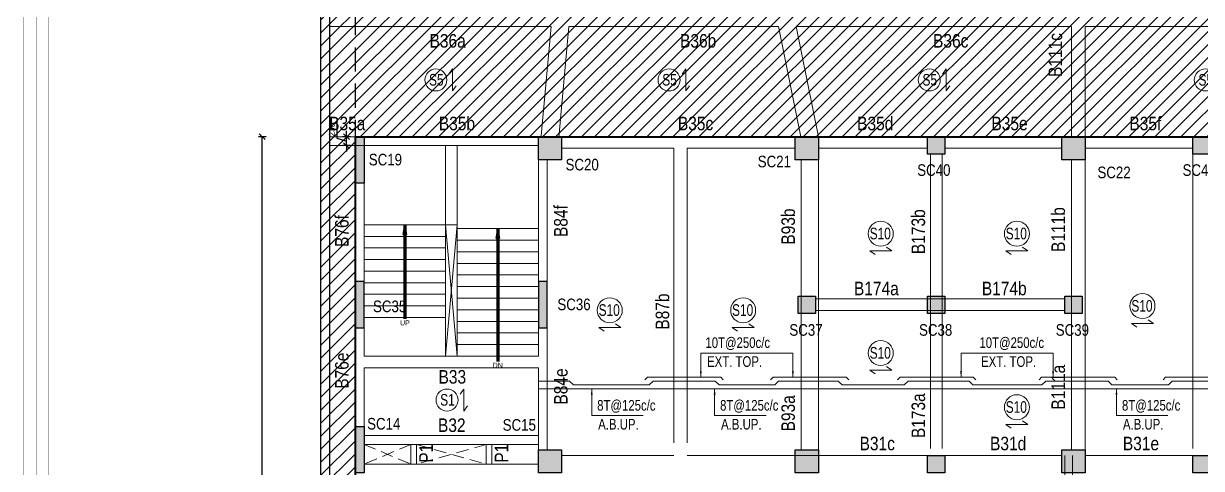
# Model space of a CAD drawing. Header units: millimetres. Extents: x 1112055 to 3390982, y -148532 to 766891.
# Drawn here: x 2800189 to 2830638, y -20342 to -8827 of the extents above; entities that cross this region are included whole.
import ezdxf
from ezdxf.enums import TextEntityAlignment as Align

# ---------------------------------------------------------------- set-up
doc = ezdxf.new("R2010")
doc.units = ezdxf.units.MM
doc.header["$PDMODE"] = 35
doc.header["$PDSIZE"] = -25
doc.linetypes.add('DASHED2', pattern=[0.375, 0.25, -0.125])
doc.linetypes.add('Hidden', pattern=[9.525, 6.35, -3.175])
for name, color, linetype, lineweight in [('A_Cut-out', 251, 'Continuous', 9), ('B BEAM', 148, 'Continuous', 13), ('B COL. NO.', 3, 'Continuous', 20), ('B FINAL COLUMN', 1, 'Continuous', 30), ('B SLAB NO', 56, 'Continuous', 9), ('B STEEL', 34, 'Continuous', 15), ('B STEEL TEXT', 7, 'Continuous', 15), ('B TITLE BLOCK', 250, 'Continuous', 0), ('B-BEAM NO', 215, 'Continuous', 18), ('g-sol250', 250, 'Continuous', 5), ('MIDDLE SCHOOL$0$A_STAIR', 4, 'Continuous', 13)]:
    doc.layers.add(name, color=color, linetype=linetype, lineweight=lineweight)
doc.layers.add('B-COL HT', color=7, linetype='Continuous', lineweight=0, true_color=0x4e4f45)
doc.layers.add('STEAM SCHOOL$0$A_TEXT', color=7, linetype='Continuous')
doc.styles.add('Cali', font='calibri.ttf')
doc.styles.add('Q1', font='g13f12d.shx', dxfattribs={"width": 0.8})
doc.styles.add('STEAM SCHOOL$0$100PT2', font='arial.ttf', dxfattribs={"height": 125})
doc.styles.add('SWINC', font='swissc.ttf')
doc.styles.add('SWISS', font='swisscl.ttf')
doc.dimstyles.new('BHOOMI', dxfattribs={"dimtxt": 230, "dimasz": 150, "dimexe": 10, "dimexo": 0, "dimgap": 25, "dimtad": 1, "dimdec": 0, "dimzin": 0, "dimdsep": 46, "dimtxsty": 'SWINC', "dimblk": 'OBLIQUE', "dimcen": 0.09, "dimclrd": 250, "dimclre": 250, "dimclrt": 256, "dimaunit": 1, "dimadec": 3, "dimazin": 0, "dimtfac": 1, "dimtdec": 0, "dimtofl": 0, "dimtmove": 1, "dimatfit": 3, "dimfxl": 100, "dimtolj": 1, "dimtzin": 0, "dimlwd": 9, "dimlwe": 5, "dimarcsym": 0})
doc.dimstyles.new('LEVEL DIM', dxfattribs={"dimtxt": 150, "dimasz": 150, "dimexe": 100, "dimexo": 100, "dimgap": 50, "dimtad": 1, "dimdec": 0, "dimzin": 0, "dimdsep": 46, "dimtxsty": 'Cali', "dimblk": 'OBLIQUE', "dimcen": 0, "dimclrd": 256, "dimclre": 256, "dimclrt": 3, "dimadec": 0, "dimazin": 0, "dimtfac": 1, "dimtdec": 0, "dimtofl": 0, "dimtmove": 1, "dimatfit": 0, "dimfxl": 100, "dimfxlon": 1, "dimtolj": 1, "dimtzin": 0, "dimlwd": -1, "dimlwe": -1, "dimarcsym": 0})
doc.dimstyles.new('STEAM SCHOOL$0$100-2', dxfattribs={"dimtxt": 125, "dimasz": 10, "dimexe": 0, "dimexo": 0, "dimgap": 15, "dimtad": 1, "dimdec": 8, "dimdsep": 46, "dimtxsty": 'STEAM SCHOOL$0$100PT2', "dimblk": 'STEAM SCHOOL$0$ARCH TICK', "dimcen": 100, "dimclrd": 256, "dimclre": 252, "dimclrt": 7, "dimazin": 0, "dimtfac": 1, "dimtdec": 0, "dimtix": 1, "dimtmove": 1, "dimatfit": 3, "dimfxl": 1, "dimtolj": 1, "dimtzin": 0, "dimlwd": 5, "dimlwe": 9, "dimarcsym": 0})

# ---------------------------------------------------------------- blocks, each defined once
blk = doc.blocks.new('STEAM SCHOOL$0$_ClosedBlank')
at = {"color": 0, "linetype": 'ByBlock', "lineweight": -2}
for p, q in [((-1, 0.17), (0, 0)), ((-1, 0.17), (-1, -0.17)), ((0, 0), (-1, -0.17))]:
    blk.add_line(p, q, dxfattribs=at)
blk = doc.blocks.new('STEAM SCHOOL$0$ARCH TICK')
for p, q in [((0, 3), (0, -3)), ((-2.12, -2.12), (2.12, 2.12)), ((-3, 0), (3, 0))]:
    blk.add_line(p, q)
blk = doc.blocks.new('A$C5769e3af')
at = {"layer": 'B-COL HT', "lineweight": 0}
h = blk.add_hatch(color=250, dxfattribs=at)
h.dxf.hatch_style = 1
h.paths.add_polyline_path([(12360, 12880), (12360, 13330), (12810, 13330), (12810, 12880)])
h = blk.add_hatch(color=250, dxfattribs=at)
h.dxf.hatch_style = 1
h.paths.add_polyline_path([(19220, 12880), (19220, 13330), (19670, 13330), (19670, 12880)])
at = {"layer": 'B-COL HT'}
h = blk.add_hatch(color=250, dxfattribs=at)
h.dxf.hatch_style = 1
h.paths.add_polyline_path([(-2430, 8380), (-2430, 9580), (-2200, 9580), (-2200, 8380)])
h = blk.add_hatch(color=250, dxfattribs=at)
h.dxf.hatch_style = 1
h.paths.add_polyline_path([(2300, 8380), (2300, 9580), (2530, 9580), (2530, 8380)])
at = {"layer": 'B-COL HT', "lineweight": 0}
h = blk.add_hatch(color=250, dxfattribs=at)
h.dxf.hatch_style = 1
h.paths.add_polyline_path([(9015, 8755), (9015, 9205), (9465, 9205), (9465, 8755)])
h = blk.add_hatch(color=250, dxfattribs=at)
h.dxf.hatch_style = 1
h.paths.add_polyline_path([(12360, 8755), (12360, 9205), (12810, 9205), (12810, 8755)])
h = blk.add_hatch(color=250, dxfattribs=at)
h.dxf.hatch_style = 1
h.paths.add_polyline_path([(15905, 8755), (15905, 9205), (16355, 9205), (16355, 8755)])
h = blk.add_hatch(color=250, dxfattribs=at)
h.dxf.hatch_style = 1
h.paths.add_polyline_path([(12360, 4630), (12360, 5080), (12810, 5080), (12810, 4630)])
h = blk.add_hatch(color=250, dxfattribs=at)
h.dxf.hatch_style = 1
h.paths.add_polyline_path([(19220, 4630), (19220, 5080), (19670, 5080), (19670, 4630)])
h = blk.add_hatch(color=250, dxfattribs=at)
h.dxf.hatch_style = 1
h.paths.add_polyline_path([(5700, 2180), (5700, 2630), (6150, 2630), (6150, 2180)])
h = blk.add_hatch(color=250, dxfattribs=at)
h.dxf.hatch_style = 1
h.paths.add_polyline_path([(19020, -1320), (19020, -870), (19470, -870), (19470, -1320)])
h = blk.add_hatch(color=250, dxfattribs=at)
h.dxf.hatch_style = 1
h.paths.add_polyline_path([(22720, -1320), (22720, -870), (23170, -870), (23170, -1320)])
h = blk.add_hatch(color=250, dxfattribs=at)
h.dxf.hatch_style = 1
h.paths.add_polyline_path([(2450, -2152), (2450, -1702), (2900, -1702), (2900, -2152)])
h = blk.add_hatch(color=250, dxfattribs=at)
h.dxf.hatch_style = 1
h.paths.add_polyline_path([(-2430, -9395), (-2430, -8945), (-1980, -8945), (-1980, -9395)])
h = blk.add_hatch(color=250, dxfattribs=at)
h.dxf.hatch_style = 1
h.paths.add_polyline_path([(7070, -9395), (7070, -8945), (7520, -8945), (7520, -9395)])
at = {"layer": 'B-COL HT'}
h = blk.add_hatch(color=250, dxfattribs=at)
h.dxf.hatch_style = 1
h.paths.add_polyline_path([(19210, -11170), (19210, -9970), (19440, -9970), (19440, -11170)])
h = blk.add_hatch(color=250, dxfattribs=at)
h.dxf.hatch_style = 1
h.paths.add_polyline_path([(22940, -11170), (22940, -9970), (23170, -9970), (23170, -11170)])
at = {"layer": 'B-COL HT', "lineweight": 0}
h = blk.add_hatch(color=250, dxfattribs=at)
h.dxf.hatch_style = 1
h.paths.add_polyline_path([(13970, -12195), (13970, -11745), (14420, -11745), (14420, -12195)])
at = {"layer": 'B FINAL COLUMN', "color": 11, "lineweight": 30}
for points in [[(12810, 12880), (12360, 12880), (12360, 13330), (12810, 13330)], [(19670, 12880), (19220, 12880), (19220, 13330), (19670, 13330)], [(-2430, 8380), (-2200, 8380), (-2200, 9580), (-2430, 9580)], [(2300, 8380), (2530, 8380), (2530, 9580), (2300, 9580)], [(12810, 8755), (12360, 8755), (12360, 9205), (12810, 9205)], [(12810, 4630), (12360, 4630), (12360, 5080), (12810, 5080)], [(19670, 4630), (19220, 4630), (19220, 5080), (19670, 5080)], [(19470, -1320), (19020, -1320), (19020, -870), (19470, -870)], [(2900, -2152), (2450, -2152), (2450, -1702), (2900, -1702)], [(-1980, -9395), (-2430, -9395), (-2430, -8945), (-1980, -8945)], [(19210, -11170), (19440, -11170), (19440, -9970), (19210, -9970)], [(22940, -11170), (23170, -11170), (23170, -9970), (22940, -9970)], [(14420, -12195), (13970, -12195), (13970, -11745), (14420, -11745)]]:
    blk.add_lwpolyline(points, close=True, dxfattribs=at)
at = {"layer": 'B FINAL COLUMN', "color": 5, "lineweight": 30}
for points in [[(9465, 8755), (9015, 8755), (9015, 9205), (9465, 9205)], [(16355, 8755), (15905, 8755), (15905, 9205), (16355, 9205)], [(6150, 2180), (5700, 2180), (5700, 2630), (6150, 2630)], [(23170, -1320), (22720, -1320), (22720, -870), (23170, -870)], [(7520, -9395), (7070, -9395), (7070, -8945), (7520, -8945)]]:
    blk.add_lwpolyline(points, close=True, dxfattribs=at)
at = {"layer": 'B COL. NO.', "style": 'SWINC'}
for s, p in [('SC40', (12093, 12315)), ('SC41', (18952, 12315)), ('SC36', (2791, 8839)), ('SC35', (-1975, 8788)), ('SC37', (8788, 8178)), ('SC38', (12140, 8178)), ('SC39', (15674, 8178)), ('SC33', (12168, 4115)), ('SC34', (19112, 4115)), ('SC32', (5527, 1619)), ('SC30', (18673, -1901)), ('SC31', (22396, -1901)), ('SC29', (2247, -2600)), ('SC27', (-2612, -10063)), ('SC28', (6865, -10063)), ('SC25', (18182, -10735)), ('SC26', (21841, -10724)), ('SC24', (13803, -12714))]:
    blk.add_text(s, height=300, dxfattribs=at).set_placement(p)
blk = doc.blocks.new('_Oblique')
at = {"color": 0, "linetype": 'ByBlock', "lineweight": -2}
blk.add_line((-0.5, -0.5), (0.5, 0.5), dxfattribs=at)
blk = doc.blocks.new('*D6457')
at = {"linetype": 'ByBlock', "transparency": 16777216}
for p, q in [((2806459, -11756), (2806259, -11756)), ((2806359, -40156), (2806359, -11756)), ((2806459, -40156), (2806259, -40156))]:
    blk.add_line(p, q, dxfattribs=at)
at = {"layer": 'Defpoints', "color": 0, "lineweight": 40, "transparency": 16777216}
for p in [(2806359, -11756), (2808098, -11756), (2808098, -40156)]:
    blk.add_point(p, dxfattribs=at)
at = {"transparency": 16777216, "xscale": 150, "yscale": 150, "zscale": 150}
for p, rotation in [((2806359, -11756), 90), ((2806359, -40156), 270)]:
    blk.add_blockref('_Oblique', p, dxfattribs=dict(at, rotation=rotation))
at = {"color": 3, "lineweight": 50, "transparency": 16777216, "insert": (2806232, -25956), "char_height": 150, "attachment_point": 5, "rotation": 90, "style": 'Cali'}
blk.add_mtext('\\A1;28400', dxfattribs=at)
blk = doc.blocks.new('*D6470')
at = {"linetype": 'ByBlock', "transparency": 16777216}
for p, q in [((2808285, -11358), (2808285, -11796)), ((2808285, -11796), (2808537, -11871)), ((2808637, -11756), (2808437, -11756)), ((2808537, -11756), (2808537, -11606)), ((2808537, -11986), (2808537, -11756)), ((2808637, -11986), (2808437, -11986)), ((2808537, -11986), (2808537, -12136))]:
    blk.add_line(p, q, dxfattribs=at)
at = {"layer": 'Defpoints', "color": 0, "lineweight": 40, "transparency": 16777216}
for p in [(2808537, -11756), (2808768, -11756), (2808768, -11986)]:
    blk.add_point(p, dxfattribs=at)
at = {"transparency": 16777216, "xscale": 150, "yscale": 150, "zscale": 150}
for p, rotation in [((2808537, -11756), 270), ((2808537, -11986), 90)]:
    blk.add_blockref('_Oblique', p, dxfattribs=dict(at, rotation=rotation))
at = {"color": 3, "lineweight": 50, "transparency": 16777216, "insert": (2808158, -11577), "char_height": 150, "attachment_point": 5, "rotation": 90, "style": 'Cali'}
blk.add_mtext('\\A1;230', dxfattribs=at)

msp = doc.modelspace()

# ---------------------------------------------------------------- hatches: boundary and pattern name
at = {"layer": 'B-COL HT', "lineweight": 0}
h = msp.add_hatch(color=250, dxfattribs=at)
h.dxf.hatch_style = 1
h.paths.add_polyline_path([(2808998.1, -12956.1), (2808768.1, -12956.1), (2808768.1, -11756.1), (2808998.1, -11756.1)])
h = msp.add_hatch(color=250, dxfattribs=at)
h.dxf.hatch_style = 1
h.paths.add_polyline_path([(2814098.1, -12356.1), (2813498.1, -12356.1), (2813498.1, -11756.1), (2814098.1, -11756.1)])
h = msp.add_hatch(color=250, dxfattribs=at)
h.dxf.hatch_style = 1
h.paths.add_polyline_path([(2820738.1, -12356.1), (2820138.1, -12356.1), (2820138.1, -11756.1), (2820738.1, -11756.1)])
h = msp.add_hatch(color=250, dxfattribs=at)
h.dxf.hatch_style = 1
h.paths.add_polyline_path([(2827628.1, -12356.1), (2827028.1, -12356.1), (2827028.1, -11756.1), (2827628.1, -11756.1)])
h = msp.add_hatch(color=250, dxfattribs=at)
h.dxf.hatch_style = 1
h.paths.add_polyline_path([(2808998.1, -20457.5), (2808768.1, -20457.5), (2808768.1, -19257.5), (2808998.1, -19257.5)])
h = msp.add_hatch(color=250, dxfattribs=at)
h.dxf.hatch_style = 1
h.paths.add_polyline_path([(2814098.1, -20457.5), (2813498.1, -20457.5), (2813498.1, -19857.5), (2814098.1, -19857.5)])
h = msp.add_hatch(color=250, dxfattribs=at)
h.dxf.hatch_style = 1
h.paths.add_polyline_path([(2820738.1, -20456.1), (2820138.1, -20456.1), (2820138.1, -19856.1), (2820738.1, -19856.1)])
h = msp.add_hatch(color=250, dxfattribs=at)
h.dxf.hatch_style = 1
h.paths.add_polyline_path([(2827628.1, -20456.1), (2827028.1, -20456.1), (2827028.1, -19856.1), (2827628.1, -19856.1)])
at = {"layer": 'g-sol250', "lineweight": 0}
h = msp.add_hatch(dxfattribs=at)
h.set_pattern_fill('ANSI31', color=250, scale=75)
h.set_pattern_definition([(45, (-724936.02, -684473.6), (-168.379802, 168.379802), [])])
h.paths.add_polyline_path([(2808768.1, -40156.1), (2808768.1, -11756.1), (2834368.1, -11756.1), (2834368.1, -20456.1), (2830868.1, -20456.1), (2830868.1, -31456.1), (2834368.1, -31456.1), (2834368.1, -40156.1)], flags=16)
h.paths.add_polyline_path([(2825618.1, -40504.6), (2825618.1, -40156.1), (2827028.1, -40156.1), (2827028.1, -40504.6)], flags=16)
h.paths.add_polyline_path([(2830038.1, -40156.1), (2830038.1, -40504.7), (2827478.1, -40504.7), (2827478.1, -40156.1)], flags=16)
h.paths.add_polyline_path([(2834368.1, -70556.1), (2858788.1, -70556.1), (2858788.1, -30756.1), (2871418.1, -30756.1), (2871418.1, -5896), (2871418.1, -5756.1), (2858958.1, -5756.1), (2858958.1, -5156.1), (2859188.1, -5156.1), (2859188.1, -3726.1), (2858808.1, -3726.1), (2858808.1, -1416.1), (2859188.1, -1416.1), (2859188.1, 3323.9), (2854103.1, 3323.9), (2854103.1, -5754), (2854221, -5756.1), (2854103.1, -5756.1), (2846294.9, -5756.1), (2819068.1, -5756.1), (2819068.1, 9243.9), (2824918.1, 9243.9), (2824918.1, 11468.9), (2820118.1, 11468.9), (2820118.1, 13543.9), (2819618.1, 13543.9), (2819618.1, 15043.9), (2820118.1, 15043.9), (2820118.1, 32238.9), (2819618.1, 32238.9), (2819618.1, 33738.9), (2820118.1, 33738.9), (2820118.1, 35718.9), (2855901.5, 35718.9), (2855901.5, 35488.9), (2870818.1, 35488.9), (2870818.1, 35488.9), (2871418.1, 35488.9), (2871418.1, 42384.9), (2845094.1, 41923), (2845094.1, 39154.7), (2840592.1, 39154.7), (2840592.1, 38568.9), (2807868.1, 38568.9), (2807868.1, 35569), (2814122.8, 35569), (2814113.5, 13956.4), (2812838.1, 13953.9), (2812838.1, 7598.9), (2810598.2, 7598.9), (2810598.2, -5306.1), (2807868.1, -5306.1), (2807868.1, -70556.1), (2808768.1, -70556.1), (2808768.3, -48507.3), (2834368.3, -48507.3), (2834368.1, -57206.1), (2830638.1, -57206.1), (2830638.1, -70256.1), (2834368.1, -70256.1)])

# ---------------------------------------------------------------- linework, layer by layer
at = {"color": 250, "lineweight": 5}
for p, q in [((2811098.1, -14034.6), (2811098.1, -11986.1)), ((2811398.1, -11984.6), (2811398.1, -14034.6)), ((2808998.1, -14034.6), (2811098.1, -14034.6)), ((2811398.1, -14034.6), (2811098.1, -17434.6)), ((2811098.1, -14034.6), (2811398.1, -17434.6)), ((2811398.1, -14134.6), (2813498.1, -14134.6)), ((2808998.1, -14334.6), (2811098.1, -14334.6)), ((2811398.1, -14434.6), (2813498.1, -14434.6)), ((2808998.1, -14634.6), (2811098.1, -14634.6)), ((2811398.1, -14734.6), (2813498.1, -14734.6)), ((2808998.1, -14934.6), (2811098.1, -14934.6)), ((2811398.1, -15034.6), (2813498.1, -15034.6)), ((2808998.1, -15234.6), (2811098.1, -15234.6)), ((2811398.1, -15334.6), (2813498.1, -15334.6)), ((2808998.1, -15534.6), (2811098.1, -15534.6)), ((2811398.1, -15634.6), (2813498.1, -15634.6)), ((2808998.1, -15834.6), (2811098.1, -15834.6)), ((2808998.1, -16134.6), (2811098.1, -16134.6)), ((2811398.1, -15934.6), (2813498.1, -15934.6)), ((2808998.1, -16434.6), (2811098.1, -16434.6)), ((2811398.1, -16234.6), (2813498.1, -16234.6)), ((2811398.1, -16534.6), (2813498.1, -16534.6)), ((2811398.1, -16834.6), (2813498.1, -16834.6)), ((2811398.1, -17134.6), (2813498.1, -17134.6)), ((2811398.1, -17434.6), (2813498.1, -17434.6))]:
    msp.add_line(p, q, dxfattribs=at)
at = {"color": 252, "lineweight": 0, "ltscale": 25, "const_width": 7.31}
msp.add_lwpolyline([(2800193.1, 48524.9), (2896112.6, 48524.9), (2896112.6, -91887.3), (2800193.1, -91887.3)], close=True, dxfattribs=at)
at = {"color": 16, "linetype": 'DASHED2', "lineweight": 30, "ltscale": 2500}
msp.add_lwpolyline([(2809368.1, -48506.1), (2834368.1, -48506.1), (2834368.1, -78506.1), (2808768.1, -78506.1), (2808768.1, 38339.5)], dxfattribs=at)
at = {"color": 16, "lineweight": 30, "ltscale": 2500}
msp.add_lwpolyline([(2808768.1, -11756.1), (2834368.1, -11756.1), (2834368.1, -20456.1), (2830868.1, -20456.1), (2830868.1, -31456.1), (2834368.1, -31456.1), (2834368.1, -40156.1), (2808768.1, -40156.1), (2808768.1, -11756.1)], dxfattribs=at)
at = {"color": 250, "lineweight": 5}
msp.add_lwpolyline([(2811398.1, -14034.6), (2811098.1, -14034.6), (2811098.1, -17434.6), (2811398.1, -17434.6)], close=True, dxfattribs=at)
at = {"layer": 'A_Cut-out', "linetype": 'Hidden', "ltscale": 50}
for p, q in [((2810198.1, -19717.5), (2808998.1, -20227.5)), ((2808998.1, -19717.5), (2810198.1, -20227.5)), ((2810348.1, -19717.5), (2812148.2, -20227.5)), ((2812148.2, -19717.5), (2810348.2, -20227.5))]:
    msp.add_line(p, q, dxfattribs=at)
at = {"layer": 'B BEAM', "linetype": 'Hidden', "ltscale": 1200}
for p, q in [((2808098.1, -8906), (2813831.1, -8906)), ((2813574.1, -11735.7), (2813831.1, -8906)), ((2814022.2, -11776.4), (2814282.9, -8906)), ((2814282.9, -8906), (2819703.9, -8906)), ((2819703.9, -8906), (2820279.1, -11756.1)), ((2820163, -8906), (2827278.1, -8906)), ((2820163, -8906), (2820738.1, -11756.1)), ((2827278.1, -11756.1), (2827278.1, -8906)), ((2827628.1, -8906), (2834081.7, -8906)), ((2827628.1, -11756.1), (2827628.1, -8906)), ((2813498.1, -11756.1), (2808098.1, -11756.1)), ((2813498.1, -11756.1), (2808098.1, -11756.1)), ((2814098.1, -11756.1), (2833916, -11756)), ((2814098.2, -11756.1), (2833916, -11756)), ((2814098.1, -12055.9), (2816998.1, -12055.9)), ((2816998.1, -12055.9), (2816998.1, -20006.1)), ((2817348.1, -12055.9), (2817348.1, -20006.1)), ((2817348.1, -12055.9), (2820138.1, -12055.9)), ((2823558.1, -12055.9), (2820738.1, -12055.9)), ((2824008.1, -12055.9), (2827028.1, -12055.9)), ((2830418.1, -12055.9), (2827628.1, -12055.9)), ((2813728.1, -12356.1), (2813728.1, -19856.1)), ((2820288.1, -19856.1), (2820288.1, -12356.1)), ((2820738.1, -19856.1), (2820738.1, -12356.1)), ((2823633.1, -12204.4), (2823633.1, -20004.6)), ((2823933.1, -12204.4), (2823933.1, -20004.6)), ((2827278.1, -19856.1), (2827278.1, -12356.1)), ((2827628.1, -19856.1), (2827628.1, -12356.1)), ((2830418.1, -12205.9), (2830418.1, -20006.1)), ((2808768.1, -12956.1), (2808768.1, -39706.1)), ((2820663.1, -15954.6), (2827103.1, -15954.6)), ((2820663.1, -16254.6), (2827103.1, -16254.6)), ((2808998.1, -17734.6), (2813498.1, -17734.6)), ((2808998.1, -17734.6), (2808998.1, -19257.5)), ((2813498.1, -17734.6), (2813498.1, -19856.1)), ((2808998.1, -19487.5), (2813498.1, -19487.5)), ((2808998.1, -19717.5), (2813498.1, -19717.5)), ((2814098.1, -20006.1), (2816998.1, -20006.1)), ((2817348.1, -20006.1), (2823558.1, -20006.1)), ((2824008.1, -20006.1), (2827028.1, -20006.1)), ((2830418.1, -20006.1), (2827628.1, -20006.1)), ((2808998.1, -20227.5), (2813498.1, -20227.5))]:
    msp.add_line(p, q, dxfattribs=at)
at = {"layer": 'B BEAM', "ltscale": 1200}
for p, q in [((2813498.1, -11986.1), (2808098.1, -11986.1)), ((2813498.1, -12356.1), (2813498.1, -17434.6)), ((2808998.1, -12956.1), (2808998.1, -17434.6)), ((2808998.1, -17434.6), (2813498.1, -17434.6))]:
    msp.add_line(p, q, dxfattribs=at)
at = {"layer": 'B BEAM', "ltscale": 35}
for p, q in [((2810198.1, -19717.5), (2810198.1, -20227.6)), ((2810348.1, -19717.5), (2810348.2, -20227.5)), ((2812148.1, -19717.5), (2812148.1, -20227.6)), ((2812298.1, -19717.5), (2812298.2, -20227.5))]:
    msp.add_line(p, q, dxfattribs=at)
for points in [[(2808998.1, -20227.5), (2810198.1, -20227.6), (2810198.1, -19717.6), (2808998.1, -19717.5)], [(2810348.1, -19717.5), (2812148.1, -19717.5), (2812148.1, -20227.6), (2810348.1, -20227.6)]]:
    msp.add_lwpolyline(points, close=True, dxfattribs=at)
at = {"layer": 'B FINAL COLUMN', "color": 26, "lineweight": 30}
for points in [[(2840592.1, 38569.5), (2807868.1, 38569.5), (2807868.1, -70556.1), (2858788.1, -70556.1), (2858788.1, -30756.1), (2871418.1, -30756.1), (2871418.1, 42384.9), (2845094.1, 41923), (2845094.1, 39154.7), (2840592.1, 39154.7)], [(2808098.2, -70326.1), (2858558.2, -70326.1), (2858558.2, -30527.5), (2871188.2, -30527.5), (2871188.2, 38376.5), (2852149.8, 38377), (2852149.8, 35717.5), (2851933.2, 35717.5), (2851933.2, 41811.5), (2850503.2, 41786.4), (2850503.2, 35717.5), (2850273.2, 35717.5), (2850273.2, 38923.3), (2840822.2, 38923.3), (2840822.2, 38338), (2808098.2, 38338)]]:
    msp.add_lwpolyline(points, close=True, dxfattribs=at)
at = {"layer": 'B FINAL COLUMN', "color": 1, "lineweight": 30}
for points in [[(2808998.1, -12956.1), (2808768.1, -12956.1), (2808768.1, -11756.1), (2808998.1, -11756.1)], [(2814098.1, -12356.1), (2813498.1, -12356.1), (2813498.1, -11756.1), (2814098.1, -11756.1)], [(2820738.1, -12356.1), (2820138.1, -12356.1), (2820138.1, -11756.1), (2820738.1, -11756.1)], [(2827628.1, -12356.1), (2827028.1, -12356.1), (2827028.1, -11756.1), (2827628.1, -11756.1)], [(2808998.1, -20457.5), (2808768.1, -20457.5), (2808768.1, -19257.5), (2808998.1, -19257.5)], [(2814098.1, -20457.5), (2813498.1, -20457.5), (2813498.1, -19857.5), (2814098.1, -19857.5)], [(2820738.1, -20456.1), (2820138.1, -20456.1), (2820138.1, -19856.1), (2820738.1, -19856.1)], [(2827628.1, -20456.1), (2827028.1, -20456.1), (2827028.1, -19856.1), (2827628.1, -19856.1)]]:
    msp.add_lwpolyline(points, close=True, dxfattribs=at)
at = {"layer": 'B SLAB NO', "lineweight": 9}
for points in [[(2811185.4, -10139.7), (2811280.2, -10003.1), (2811280.2, -10572.1), (2811375.1, -10435.5)], [(2817214.2, -10139.7), (2817309.1, -10003.1), (2817309.1, -10572.1), (2817403.9, -10435.5)], [(2823941.4, -10139.7), (2824036.2, -10003.1), (2824036.2, -10572.1), (2824131, -10435.5)], [(2822497, -14617.4), (2822633.6, -14712.2), (2822064.6, -14712.2), (2822201.3, -14807.1)], [(2826014.4, -14617.4), (2826151.1, -14712.2), (2825582.1, -14712.2), (2825718.7, -14807.1)], [(2815490.9, -16598.7), (2815627.6, -16693.5), (2815058.5, -16693.5), (2815195.2, -16788.4)], [(2818939.4, -16598.7), (2819076, -16693.5), (2818507, -16693.5), (2818643.7, -16788.4)], [(2829262.2, -16491.2), (2829398.8, -16586), (2828829.8, -16586), (2828966.5, -16680.8)], [(2822497, -17706.8), (2822633.6, -17801.6), (2822064.6, -17801.6), (2822201.3, -17896.5)], [(2811473.7, -18423.1), (2811568.5, -18286.4), (2811568.5, -18855.5), (2811663.4, -18718.8)], [(2826014.4, -19108.2), (2826151.1, -19203.1), (2825582.1, -19203.1), (2825718.7, -19297.9)]]:
    msp.add_lwpolyline(points, dxfattribs=at)
for centre, radius in [((2810847.7, -10287.6), 284.5), ((2816876.5, -10287.6), 284.5), ((2823603.7, -10287.6), 284.5), ((2830738, -10287.6), 284.5), ((2822349.1, -14265.7), 323), ((2825866.6, -14265.7), 323), ((2829114.3, -16139.5), 323), ((2815343, -16247), 323), ((2818791.5, -16247), 323), ((2822349.1, -17355.1), 323), ((2811136, -18570.9), 284.5), ((2825866.6, -18756.5), 323)]:
    msp.add_circle(centre, radius, dxfattribs=at)
at = {"layer": 'B STEEL', "color": 34, "lineweight": 9, "ltscale": 0.5}
for p, q in [((2834368.1, -18280), (2813498.1, -18280)), ((2827306.3, -20006.1), (2827306.3, -31686.1))]:
    msp.add_line(p, q, dxfattribs=at)
for points in [[(2813498.1, -18080), (2814301.7, -18080), (2814401.7, -18180), (2816361.7, -18180), (2816461.7, -18080), (2818069, -18080), (2818169, -18180), (2819606.1, -18180), (2819706.1, -18080), (2821246.7, -18080), (2821346.7, -18180), (2822957.1, -18180), (2823057.1, -18080), (2824631.3, -18080), (2824731.3, -18180), (2826514.1, -18180), (2826614.1, -18080), (2828224.2, -18080), (2828324.2, -18180), (2829784.1, -18180), (2829884.1, -18080), (2831494.2, -18080)], [(2818275.1, -18044.7), (2818210.4, -17980), (2816317.5, -17980), (2816252.8, -18044.7)], [(2819500.1, -18044.7), (2819564.7, -17980), (2821457.6, -17980), (2821522.3, -18044.7)], [(2824803.8, -18044.7), (2824739.2, -17980), (2822846.2, -17980), (2822781.6, -18044.7)], [(2826441.6, -18044.7), (2826506.2, -17980), (2828399.2, -17980), (2828463.8, -18044.7)], [(2831666.7, -18044.7), (2831602.1, -17980), (2829709.1, -17980), (2829644.5, -18044.7)], [(2827106.3, -20006.1), (2827106.3, -21601.1), (2827206.3, -21701.1), (2827206.3, -27509.3), (2827106.3, -27609.3), (2827106.3, -29950.9), (2827206.3, -30050.9), (2827206.3, -30871.8), (2827106.3, -30971.8), (2827106.3, -31686.1)]]:
    msp.add_lwpolyline(points, dxfattribs=at)
at = {"layer": 'B TITLE BLOCK', "color": 1, "ltscale": 25, "const_width": 7.31}
msp.add_lwpolyline([(2800529.8, 48188.2), (2895775.9, 48188.2), (2895775.9, -91550.5), (2800529.8, -91550.5)], close=True, dxfattribs=at)
at = {"layer": 'B TITLE BLOCK', "color": 250, "lineweight": 0, "ltscale": 25, "const_width": 7.31}
msp.add_lwpolyline([(2800836.2, 47881.9), (2895469.5, 47881.9), (2895469.5, -91244.2), (2800836.2, -91244.2)], close=True, dxfattribs=at)
at = {"layer": 'g-sol250', "color": 232, "lineweight": 40}
msp.add_lwpolyline([(2808768.1, -11756.1), (2834368.1, -11756.1), (2834368.1, -20456.1), (2830868.1, -20456.1), (2830868.1, -31456.1), (2834368.1, -31456.1), (2834368.1, -40156.1), (2808768.1, -40156.1)], close=True, dxfattribs=at)

# ---------------------------------------------------------------- block references
at = {"color": 0}
msp.add_blockref('A$C5769e3af', (2811198.1, -25084.6), dxfattribs=at)

# ---------------------------------------------------------------- texts
at = {"layer": 'B COL. NO.', "style": 'SWINC'}
for s, p in [('SC19', (2809114.3, -12498.1)), ('SC20', (2814200.6, -12627.7)), ('SC21', (2819168.4, -12547.7)), ('SC22', (2827949.5, -12830.1)), ('SC14', (2809071.3, -19335)), ('SC15', (2812575.2, -19364.8))]:
    msp.add_text(s, height=300, dxfattribs=at).set_placement(p)
at = {"layer": 'B SLAB NO', "lineweight": 9, "style": 'SWISS'}
for s, p in [('S5', (2810671.6, -10432.6)), ('S5', (2816700.4, -10432.6)), ('S5', (2823427.5, -10432.6)), ('S5', (2830561.9, -10432.6)), ('S10', (2822061.2, -14410.7)), ('S10', (2825578.7, -14410.7)), ('S10', (2815055.1, -16392)), ('S10', (2818503.6, -16392)), ('S10', (2828826.4, -16284.4)), ('S10', (2822061.2, -17500.1)), ('S1', (2810959.9, -18715.9)), ('S10', (2825578.7, -18901.5))]:
    msp.add_text(s, height=300, dxfattribs=at).set_placement(p)
at = {"layer": 'B STEEL TEXT', "style": 'Q1', "width": 0.8}
for s, p in [('10T@250c/c', (2817815.3, -17223.2)), ('10T@250c/c', (2824898.9, -17223.2)), ('EXT. TOP.', (2817858.5, -17712.5)), ('EXT. TOP.', (2824942.1, -17712.5)), ('8T@125c/c', (2815018.4, -18844.9)), ('8T@125c/c', (2818195.2, -18844.9)), ('8T@125c/c', (2828583.5, -18844.9)), ('A.B.UP.', (2815043.7, -19334.3)), ('A.B.UP.', (2818220.6, -19334.3)), ('A.B.UP.', (2828608.8, -19334.3))]:
    msp.add_text(s, height=275, dxfattribs=at).set_placement(p)
at = {"layer": 'B-BEAM NO', "ltscale": 25, "style": 'SWINC'}
for s, p in [('B36a', (2811152.5, -9449.2)), ('B36b', (2817627.7, -9449.2)), ('B36c', (2824156.7, -9449.2)), ('B35a', (2808557.2, -11589.3)), ('B35b', (2811392.4, -11589.3)), ('B35c', (2817561.1, -11589.3)), ('B35d', (2822205.1, -11589.3)), ('B35e', (2825676.7, -11589.3)), ('B35f', (2829188.5, -11589.3)), ('B174a', (2822234.5, -15858.3)), ('B174b', (2825540.4, -15858.3)), ('B33', (2811272.7, -18146)), ('B32', (2811258.5, -19397)), ('B31c', (2822257.6, -19871.4)), ('B31d', (2825641.1, -19871.4)), ('B31e', (2829075.1, -19871.4))]:
    msp.add_text(s, height=350, dxfattribs=at).set_placement(p, align=Align.CENTER)
for s, p in [('B111c', (2827036.1, -9642.1)), ('B84f', (2814252.8, -13939.6)), ('B93b', (2820129.9, -14081.4)), ('B173b', (2823493.9, -14214.7)), ('B111b', (2827111.1, -14159.5)), ('B76f', (2808592.8, -14197.1)), ('B87b', (2816879.9, -16281.6)), ('B76e', (2808592.8, -17811.1)), ('B111a', (2827111.1, -18238.3)), ('B84e', (2814252.8, -18219.6)), ('B93a', (2820129.9, -18914.7)), ('B173a', (2823493.9, -18976)), ('P1', (2810769.8, -19948.8)), ('P1', (2812719.8, -19948.8))]:
    msp.add_text(s, height=350, rotation=90, dxfattribs=at).set_placement(p, align=Align.CENTER)
at = {"layer": 'STEAM SCHOOL$0$A_TEXT', "style": 'STEAM SCHOOL$0$100PT2'}
for s, p in [('UP', (2810048.1, -16572.9)), ('DN', (2812448.1, -17672.9))]:
    msp.add_text(s, height=130, dxfattribs=at).set_placement(p, align=Align.MIDDLE_CENTER)

# ---------------------------------------------------------------- dimensions: what is measured, and where the dimension line sits
at = {"color": 3, "linetype": 'ByBlock', "lineweight": 50}
for base, p1, p2, picture, middle in [((2808536.8, -11756.1), (2808768.1, -11986.1), (2808768.1, -11756.1), '*D6470', (2808158.1, -11745.5)), ((2806359.2, -11756.1), (2808098.1, -40156.1), (2808098.2, -11756.1), '*D6457', (2806232.4, -25956.1))]:
    dim = msp.add_linear_dim(base=base, p1=p1, p2=p2, angle=90, dimstyle='LEVEL DIM', override={"dimpost": '\\X'}, dxfattribs=at)
    dim.commit()
    dim.dimension.update_dxf_attribs({"geometry": picture, "text_midpoint": middle})

# ---------------------------------------------------------------- leaders
at = {"color": 250, "lineweight": 5}
msp.add_leader([(2812448.1, -14136.1), (2812448.1, -17572.9)], dimstyle='STEAM SCHOOL$0$100-2', override={"dimasz": 250, "dimgap": 50, "dimtad": 0, "dimldrblk": 'STEAM SCHOOL$0$_ClosedBlank', "dimlwd": 65535}, dxfattribs=at)
at = {"layer": 'B STEEL TEXT'}
for points in [[(2817697.3, -17980), (2817697.3, -17354), (2819344.2, -17354)], [(2820077.8, -17980), (2820077.8, -17354), (2818431, -17354)], [(2824422.7, -17980), (2824422.7, -17354), (2826069.6, -17354)], [(2826803.3, -17980), (2826803.3, -17354), (2825156.4, -17354)], [(2814877.5, -18280), (2814877.5, -18967.6), (2816206.5, -18967.6)], [(2818054.4, -18280), (2818054.4, -18967.6), (2819383.3, -18967.6)], [(2828442.6, -18280), (2828442.6, -18967.6), (2829771.5, -18967.6)]]:
    msp.add_leader(points, dimstyle='BHOOMI', override={"dimtad": 0, "dimclrd": 256, "dimlwd": 0}, dxfattribs=at)
at = {"layer": 'MIDDLE SCHOOL$0$A_STAIR'}
msp.add_leader([(2810048.1, -14036.1), (2810048.1, -16472.9)], dimstyle='STEAM SCHOOL$0$100-2', override={"dimasz": 250, "dimgap": 50, "dimtad": 0, "dimldrblk": 'STEAM SCHOOL$0$_ClosedBlank', "dimlwd": 65535}, dxfattribs=at)

doc.saveas('drawing.dxf')
